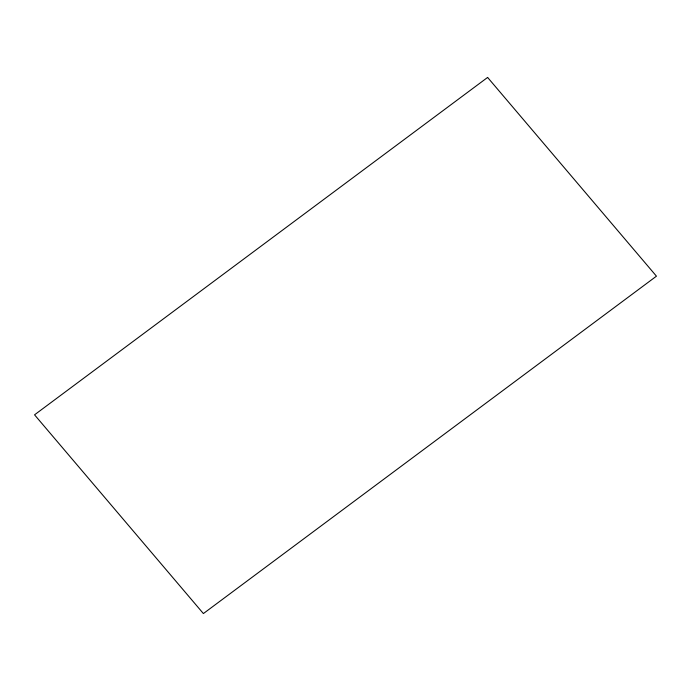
<?xml version="1.0" encoding="UTF-8"?>
<svg xmlns="http://www.w3.org/2000/svg" width="691" height="691" viewBox="0 0 691 691"><rect width="100%" height="100%" fill="white"/><g stroke="black" fill="none" stroke-linecap="round" stroke-linejoin="round"><path stroke-width="1.04" d="M487.613 77.435L34.55 414.825L203.387 613.565L656.45 276.175L487.613 77.435"/></g></svg>
